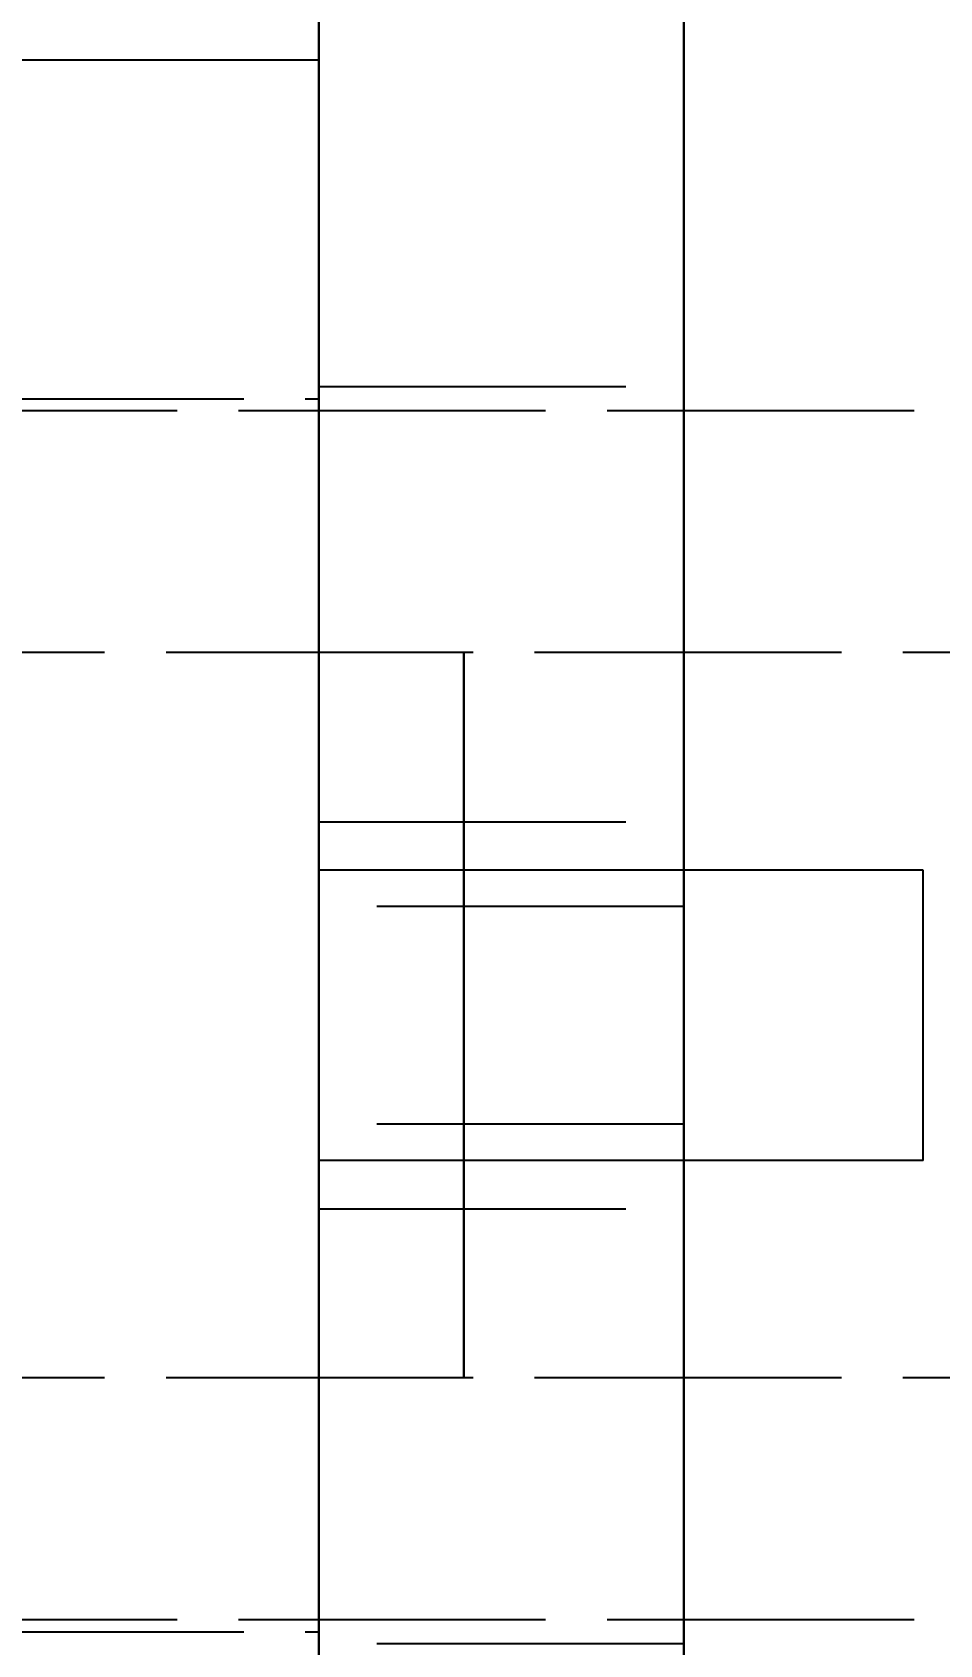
# Model space of a CAD drawing. Header units: millimetres. Extents: x -13 to 272, y -50 to 160.
# Drawn here: x 141.19 to 144.94, y 13.79 to 20.46 of the extents above; entities that cross this region are included whole.
import ezdxf

# ---------------------------------------------------------------- set-up
doc = ezdxf.new("R2010")
doc.units = ezdxf.units.MM
doc.linetypes.add('DASHED', pattern=[1.524, 1.27, -0.254])
for name, color, linetype in [('DIMS', 3, 'CONTINUOUS'), ('HIDDEN', 8, 'DASHED'), ('VISIBLE', 7, 'CONTINUOUS')]:
    doc.layers.add(name, color=color, linetype=linetype)
doc.styles.add('OpenSansCondensed-Light', font='OpenSansCondensed-Light.ttf')
doc.dimstyles.new('EZDXF', dxfattribs={"dimtxt": 0.25, "dimasz": 0.175, "dimexe": 0.375, "dimexo": 0.125, "dimgap": 0.1, "dimtad": 1, "dimlfac": 100, "dimzin": 12, "dimdsep": 46, "dimtxsty": 'OpenSansCondensed-Light', "dimblk": 'ARCHTICK', "dimcen": 2.5, "dimazin": 3, "dimtfac": 0.5, "dimtmove": 2, "dimatfit": 3})

# ---------------------------------------------------------------- blocks, each defined once
blk = doc.blocks.new('_ARCHTICK')
at = {"color": 0, "linetype": 'BYBLOCK', "const_width": 0.15}
blk.add_lwpolyline([(-0.5, -0.5), (0.5, 0.5)], dxfattribs=at)

msp = doc.modelspace()

# ---------------------------------------------------------------- linework, layer by layer
at = {"layer": 'HIDDEN'}
for points in [[(142.375, -47.705), (142.375, 57.795)], [(143.885, -47.705), (143.885, 57.795)], [(143.885, 7.645), (143.885, 25.145)], [(143.885, 7.645), (143.885, 25.145)], [(142.375, 16.395), (142.375, 16.4823), (142.375, 16.5696), (142.375, 16.6569), (142.375, 16.74421), (142.375, 16.83151), (142.375, 16.91881), (142.375, 17.00611), (142.375, 17.09341), (142.375, 17.18071), (142.375, 17.26802), (142.375, 17.35532), (142.375, 17.44262), (142.375, 17.52992), (142.375, 17.61722), (142.375, 17.70452), (142.375, 17.79183), (142.375, 17.87913), (142.375, 17.96643), (142.375, 18.05373), (142.375, 18.14103), (142.375, 18.22833), (142.375, 18.31563), (142.375, 18.40294), (142.375, 18.49024), (142.375, 18.57754), (142.375, 18.66484), (142.375, 18.75214), (142.375, 18.83944), (142.375, 18.92675), (142.375, 19.01405), (142.375, 19.10135), (142.375, 19.18865), (142.375, 19.27595), (142.375, 19.36325), (142.375, 19.45056), (142.375, 19.53786), (142.375, 19.62516), (142.375, 19.71246), (142.375, 19.79976), (142.375, 19.88706), (142.375, 19.97437), (142.375, 20.06167), (142.375, 20.14897), (142.375, 20.23627), (142.375, 20.32357), (142.375, 20.41087), (142.375, 20.49817)], [(142.375, 20.49817), (142.375, 20.32357), (142.375, 20.14897), (142.375, 19.97437), (142.375, 19.79976), (142.375, 19.62516), (142.375, 19.45056), (142.375, 19.27595), (142.375, 19.10135), (142.375, 18.92675), (142.375, 18.75214), (142.375, 18.57754), (142.375, 18.40294), (142.375, 18.22833), (142.375, 18.05373), (142.375, 17.87913), (142.375, 17.70452), (142.375, 17.52992), (142.375, 17.35532), (142.375, 17.18071), (142.375, 17.00611), (142.375, 16.83151), (142.375, 16.6569), (142.375, 16.4823), (142.375, 16.3077), (142.375, 16.1331), (142.375, 15.95849), (142.375, 15.78389), (142.375, 15.60929), (142.375, 15.43468), (142.375, 15.26008), (142.375, 15.08548), (142.375, 14.91087), (142.375, 14.73627), (142.375, 14.56167), (142.375, 14.38706), (142.375, 14.21246), (142.375, 14.03786), (142.375, 13.86325), (142.375, 13.68865)], [(142.375, 20.345), (104.175, 20.345)], [(142.375, 16.395), (142.375, 16.4577), (142.375, 16.5204), (142.375, 16.5831), (142.375, 16.64579), (142.375, 16.70849), (142.375, 16.77119), (142.375, 16.83389), (142.375, 16.89659), (142.375, 16.95929), (142.375, 17.02198), (142.375, 17.08468), (142.375, 17.14738), (142.375, 17.21008), (142.375, 17.27278), (142.375, 17.33548), (142.375, 17.39817), (142.375, 17.46087), (142.375, 17.52357), (142.375, 17.58627), (142.375, 17.64897), (142.375, 17.71167), (142.375, 17.77437), (142.375, 17.83706), (142.375, 17.89976), (142.375, 17.96246), (142.375, 18.02516), (142.375, 18.08786), (142.375, 18.15056), (142.375, 18.21325), (142.375, 18.27595), (142.375, 18.33865), (142.375, 18.40135), (142.375, 18.46405), (142.375, 18.52675), (142.375, 18.58944), (142.375, 18.65214), (142.375, 18.71484), (142.375, 18.77754), (142.375, 18.84024), (142.375, 18.90294), (142.375, 18.96563), (142.375, 19.02833), (142.375, 19.09103), (142.375, 19.15373), (142.375, 19.21643), (142.375, 19.27913), (142.375, 19.34183), (142.375, 19.40452), (142.375, 19.46722), (142.375, 19.52992), (142.375, 19.59262), (142.375, 19.65532), (142.375, 19.71802), (142.375, 19.78071), (142.375, 19.84341), (142.375, 19.90611), (142.375, 19.96881), (142.375, 20.03151), (142.375, 20.09421), (142.375, 20.1569), (142.375, 20.2196), (142.375, 20.2823), (142.375, 20.345)], [(142.375, 20.345), (142.375, 20.2196), (142.375, 20.09421), (142.375, 19.96881), (142.375, 19.84341), (142.375, 19.71802), (142.375, 19.59262), (142.375, 19.46722), (142.375, 19.34183), (142.375, 19.21643), (142.375, 19.09103), (142.375, 18.96563), (142.375, 18.84024), (142.375, 18.71484), (142.375, 18.58944), (142.375, 18.46405), (142.375, 18.33865), (142.375, 18.21325), (142.375, 18.08786), (142.375, 17.96246), (142.375, 17.83706), (142.375, 17.71167), (142.375, 17.58627), (142.375, 17.46087), (142.375, 17.33548), (142.375, 17.21008), (142.375, 17.08468), (142.375, 16.95929), (142.375, 16.83389), (142.375, 16.70849), (142.375, 16.5831), (142.375, 16.4577), (142.375, 16.3323), (142.375, 16.2069), (142.375, 16.08151), (142.375, 15.95611), (142.375, 15.83071), (142.375, 15.70532), (142.375, 15.57992), (142.375, 15.45452), (142.375, 15.32913), (142.375, 15.20373), (142.375, 15.07833), (142.375, 14.95294), (142.375, 14.82754), (142.375, 14.70214), (142.375, 14.57675), (142.375, 14.45135), (142.375, 14.32595), (142.375, 14.20056), (142.375, 14.07516), (142.375, 13.94976), (142.375, 13.82437), (142.375, 13.69897)], [(95.075, 18.945), (142.375, 18.945)], [(142.375, 13.795), (142.375, 13.87754), (142.375, 13.96008), (142.375, 14.04262), (142.375, 14.12516), (142.375, 14.2077), (142.375, 14.29024), (142.375, 14.37278), (142.375, 14.45532), (142.375, 14.53786), (142.375, 14.6204), (142.375, 14.70294), (142.375, 14.78548), (142.375, 14.86802), (142.375, 14.95056), (142.375, 15.0331), (142.375, 15.11563), (142.375, 15.19817), (142.375, 15.28071), (142.375, 15.36325), (142.375, 15.44579), (142.375, 15.52833), (142.375, 15.61087), (142.375, 15.69341), (142.375, 15.77595), (142.375, 15.85849), (142.375, 15.94103), (142.375, 16.02357), (142.375, 16.10611), (142.375, 16.18865), (142.375, 16.27119), (142.375, 16.35373), (142.375, 16.43627), (142.375, 16.51881), (142.375, 16.60135), (142.375, 16.68389), (142.375, 16.76643), (142.375, 16.84897), (142.375, 16.93151), (142.375, 17.01405), (142.375, 17.09659), (142.375, 17.17913), (142.375, 17.26167), (142.375, 17.34421), (142.375, 17.42675), (142.375, 17.50929), (142.375, 17.59183), (142.375, 17.67437), (142.375, 17.7569), (142.375, 17.83944), (142.375, 17.92198), (142.375, 18.00452), (142.375, 18.08706), (142.375, 18.1696), (142.375, 18.25214), (142.375, 18.33468), (142.375, 18.41722), (142.375, 18.49976), (142.375, 18.5823), (142.375, 18.66484), (142.375, 18.74738), (142.375, 18.82992), (142.375, 18.91246), (142.375, 18.995)], [(142.375, 18.995), (142.375, 18.91246), (142.375, 18.82992), (142.375, 18.74738), (142.375, 18.66484), (142.375, 18.5823), (142.375, 18.49976), (142.375, 18.41722), (142.375, 18.33468), (142.375, 18.25214), (142.375, 18.1696), (142.375, 18.08706), (142.375, 18.00452), (142.375, 17.92198), (142.375, 17.83944), (142.375, 17.7569), (142.375, 17.67437), (142.375, 17.59183), (142.375, 17.50929), (142.375, 17.42675), (142.375, 17.34421), (142.375, 17.26167), (142.375, 17.17913), (142.375, 17.09659), (142.375, 17.01405), (142.375, 16.93151), (142.375, 16.84897), (142.375, 16.76643), (142.375, 16.68389), (142.375, 16.60135), (142.375, 16.51881), (142.375, 16.43627), (142.375, 16.35373), (142.375, 16.27119), (142.375, 16.18865), (142.375, 16.10611), (142.375, 16.02357), (142.375, 15.94103), (142.375, 15.85849), (142.375, 15.77595), (142.375, 15.69341), (142.375, 15.61087), (142.375, 15.52833), (142.375, 15.44579), (142.375, 15.36325), (142.375, 15.28071), (142.375, 15.19817), (142.375, 15.11563), (142.375, 15.0331), (142.375, 14.95056), (142.375, 14.86802), (142.375, 14.78548), (142.375, 14.70294), (142.375, 14.6204), (142.375, 14.53786), (142.375, 14.45532), (142.375, 14.37278), (142.375, 14.29024), (142.375, 14.2077), (142.375, 14.12516), (142.375, 14.04262), (142.375, 13.96008), (142.375, 13.87754), (142.375, 13.795)], [(142.375, 18.995), (143.885, 18.995)], [(142.375, 16.395), (142.375, 16.43548), (142.375, 16.47595), (142.375, 16.51643), (142.375, 16.5569), (142.375, 16.59738), (142.375, 16.63786), (142.375, 16.67833), (142.375, 16.71881), (142.375, 16.75929), (142.375, 16.79976), (142.375, 16.84024), (142.375, 16.88071), (142.375, 16.92119), (142.375, 16.96167), (142.375, 17.00214), (142.375, 17.04262), (142.375, 17.0831), (142.375, 17.12357), (142.375, 17.16405), (142.375, 17.20452), (142.375, 17.245), (142.375, 17.28548), (142.375, 17.32595), (142.375, 17.36643), (142.375, 17.4069), (142.375, 17.44738), (142.375, 17.48786), (142.375, 17.52833), (142.375, 17.56881), (142.375, 17.60929), (142.375, 17.64976), (142.375, 17.69024), (142.375, 17.73071), (142.375, 17.77119), (142.375, 17.81167), (142.375, 17.85214), (142.375, 17.89262), (142.375, 17.9331), (142.375, 17.97357), (142.375, 18.01405), (142.375, 18.05452), (142.375, 18.095), (142.375, 18.13548), (142.375, 18.17595), (142.375, 18.21643), (142.375, 18.2569), (142.375, 18.29738), (142.375, 18.33786), (142.375, 18.37833), (142.375, 18.41881), (142.375, 18.45929), (142.375, 18.49976), (142.375, 18.54024), (142.375, 18.58071), (142.375, 18.62119), (142.375, 18.66167), (142.375, 18.70214), (142.375, 18.74262), (142.375, 18.7831), (142.375, 18.82357), (142.375, 18.86405), (142.375, 18.90452), (142.375, 18.945)], [(142.375, 18.945), (142.375, 18.86405), (142.375, 18.7831), (142.375, 18.70214), (142.375, 18.62119), (142.375, 18.54024), (142.375, 18.45929), (142.375, 18.37833), (142.375, 18.29738), (142.375, 18.21643), (142.375, 18.13548), (142.375, 18.05452), (142.375, 17.97357), (142.375, 17.89262), (142.375, 17.81167), (142.375, 17.73071), (142.375, 17.64976), (142.375, 17.56881), (142.375, 17.48786), (142.375, 17.4069), (142.375, 17.32595), (142.375, 17.245), (142.375, 17.16405), (142.375, 17.0831), (142.375, 17.00214), (142.375, 16.92119), (142.375, 16.84024), (142.375, 16.75929), (142.375, 16.67833), (142.375, 16.59738), (142.375, 16.51643), (142.375, 16.43548), (142.375, 16.35452), (142.375, 16.27357), (142.375, 16.19262), (142.375, 16.11167), (142.375, 16.03071), (142.375, 15.94976), (142.375, 15.86881), (142.375, 15.78786), (142.375, 15.7069), (142.375, 15.62595), (142.375, 15.545), (142.375, 15.46405), (142.375, 15.3831), (142.375, 15.30214), (142.375, 15.22119), (142.375, 15.14024), (142.375, 15.05929), (142.375, 14.97833), (142.375, 14.89738), (142.375, 14.81643), (142.375, 14.73548), (142.375, 14.65452), (142.375, 14.57357), (142.375, 14.49262), (142.375, 14.41167), (142.375, 14.33071), (142.375, 14.24976), (142.375, 14.16881), (142.375, 14.08786), (142.375, 14.0069), (142.375, 13.92595), (142.375, 13.845)], [(143.885, 13.795), (143.885, 13.87754), (143.885, 13.96008), (143.885, 14.04262), (143.885, 14.12516), (143.885, 14.2077), (143.885, 14.29024), (143.885, 14.37278), (143.885, 14.45532), (143.885, 14.53786), (143.885, 14.6204), (143.885, 14.70294), (143.885, 14.78548), (143.885, 14.86802), (143.885, 14.95056), (143.885, 15.0331), (143.885, 15.11563), (143.885, 15.19817), (143.885, 15.28071), (143.885, 15.36325), (143.885, 15.44579), (143.885, 15.52833), (143.885, 15.61087), (143.885, 15.69341), (143.885, 15.77595), (143.885, 15.85849), (143.885, 15.94103), (143.885, 16.02357), (143.885, 16.10611), (143.885, 16.18865), (143.885, 16.27119), (143.885, 16.35373), (143.885, 16.43627), (143.885, 16.51881), (143.885, 16.60135), (143.885, 16.68389), (143.885, 16.76643), (143.885, 16.84897), (143.885, 16.93151), (143.885, 17.01405), (143.885, 17.09659), (143.885, 17.17913), (143.885, 17.26167), (143.885, 17.34421), (143.885, 17.42675), (143.885, 17.50929), (143.885, 17.59183), (143.885, 17.67437), (143.885, 17.7569), (143.885, 17.83944), (143.885, 17.92198), (143.885, 18.00452), (143.885, 18.08706), (143.885, 18.1696), (143.885, 18.25214), (143.885, 18.33468), (143.885, 18.41722), (143.885, 18.49976), (143.885, 18.5823), (143.885, 18.66484), (143.885, 18.74738), (143.885, 18.82992), (143.885, 18.91246), (143.885, 18.995)], [(143.885, 18.995), (143.885, 18.91246), (143.885, 18.82992), (143.885, 18.74738), (143.885, 18.66484), (143.885, 18.5823), (143.885, 18.49976), (143.885, 18.41722), (143.885, 18.33468), (143.885, 18.25214), (143.885, 18.1696), (143.885, 18.08706), (143.885, 18.00452), (143.885, 17.92198), (143.885, 17.83944), (143.885, 17.7569), (143.885, 17.67437), (143.885, 17.59183), (143.885, 17.50929), (143.885, 17.42675), (143.885, 17.34421), (143.885, 17.26167), (143.885, 17.17913), (143.885, 17.09659), (143.885, 17.01405), (143.885, 16.93151), (143.885, 16.84897), (143.885, 16.76643), (143.885, 16.68389), (143.885, 16.60135), (143.885, 16.51881), (143.885, 16.43627), (143.885, 16.35373), (143.885, 16.27119), (143.885, 16.18865), (143.885, 16.10611), (143.885, 16.02357), (143.885, 15.94103), (143.885, 15.85849), (143.885, 15.77595), (143.885, 15.69341), (143.885, 15.61087), (143.885, 15.52833), (143.885, 15.44579), (143.885, 15.36325), (143.885, 15.28071), (143.885, 15.19817), (143.885, 15.11563), (143.885, 15.0331), (143.885, 14.95056), (143.885, 14.86802), (143.885, 14.78548), (143.885, 14.70294), (143.885, 14.6204), (143.885, 14.53786), (143.885, 14.45532), (143.885, 14.37278), (143.885, 14.29024), (143.885, 14.2077), (143.885, 14.12516), (143.885, 14.04262), (143.885, 13.96008), (143.885, 13.87754), (143.885, 13.795)], [(147.885, 18.895), (90.575, 18.895)], [(143.885, 16.395), (143.885, 16.43468), (143.885, 16.47437), (143.885, 16.51405), (143.885, 16.55373), (143.885, 16.59341), (143.885, 16.6331), (143.885, 16.67278), (143.885, 16.71246), (143.885, 16.75214), (143.885, 16.79183), (143.885, 16.83151), (143.885, 16.87119), (143.885, 16.91087), (143.885, 16.95056), (143.885, 16.99024), (143.885, 17.02992), (143.885, 17.0696), (143.885, 17.10929), (143.885, 17.14897), (143.885, 17.18865), (143.885, 17.22833), (143.885, 17.26802), (143.885, 17.3077), (143.885, 17.34738), (143.885, 17.38706), (143.885, 17.42675), (143.885, 17.46643), (143.885, 17.50611), (143.885, 17.54579), (143.885, 17.58548), (143.885, 17.62516), (143.885, 17.66484), (143.885, 17.70452), (143.885, 17.74421), (143.885, 17.78389), (143.885, 17.82357), (143.885, 17.86325), (143.885, 17.90294), (143.885, 17.94262), (143.885, 17.9823), (143.885, 18.02198), (143.885, 18.06167), (143.885, 18.10135), (143.885, 18.14103), (143.885, 18.18071), (143.885, 18.2204), (143.885, 18.26008), (143.885, 18.29976), (143.885, 18.33944), (143.885, 18.37913), (143.885, 18.41881), (143.885, 18.45849), (143.885, 18.49817), (143.885, 18.53786), (143.885, 18.57754), (143.885, 18.61722), (143.885, 18.6569), (143.885, 18.69659), (143.885, 18.73627), (143.885, 18.77595), (143.885, 18.81563), (143.885, 18.85532), (143.885, 18.895)], [(143.885, 18.895), (143.885, 18.81563), (143.885, 18.73627), (143.885, 18.6569), (143.885, 18.57754), (143.885, 18.49817), (143.885, 18.41881), (143.885, 18.33944), (143.885, 18.26008), (143.885, 18.18071), (143.885, 18.10135), (143.885, 18.02198), (143.885, 17.94262), (143.885, 17.86325), (143.885, 17.78389), (143.885, 17.70452), (143.885, 17.62516), (143.885, 17.54579), (143.885, 17.46643), (143.885, 17.38706), (143.885, 17.3077), (143.885, 17.22833), (143.885, 17.14897), (143.885, 17.0696), (143.885, 16.99024), (143.885, 16.91087), (143.885, 16.83151), (143.885, 16.75214), (143.885, 16.67278), (143.885, 16.59341), (143.885, 16.51405), (143.885, 16.43468), (143.885, 16.35532), (143.885, 16.27595), (143.885, 16.19659), (143.885, 16.11722), (143.885, 16.03786), (143.885, 15.95849), (143.885, 15.87913), (143.885, 15.79976), (143.885, 15.7204), (143.885, 15.64103), (143.885, 15.56167), (143.885, 15.4823), (143.885, 15.40294), (143.885, 15.32357), (143.885, 15.24421), (143.885, 15.16484), (143.885, 15.08548), (143.885, 15.00611), (143.885, 14.92675), (143.885, 14.84738), (143.885, 14.76802), (143.885, 14.68865), (143.885, 14.60929), (143.885, 14.52992), (143.885, 14.45056), (143.885, 14.37119), (143.885, 14.29183), (143.885, 14.21246), (143.885, 14.1331), (143.885, 14.05373), (143.885, 13.97437), (143.885, 13.895)], [(147.885, 18.895), (143.885, 18.895)], [(147.585, 17.895), (90.875, 17.895)], [(142.375, 16.395), (142.375, 16.41881), (142.375, 16.44262), (142.375, 16.46643), (142.375, 16.49024), (142.375, 16.51405), (142.375, 16.53786), (142.375, 16.56167), (142.375, 16.58548), (142.375, 16.60929), (142.375, 16.6331), (142.375, 16.6569), (142.375, 16.68071), (142.375, 16.70452), (142.375, 16.72833), (142.375, 16.75214), (142.375, 16.77595), (142.375, 16.79976), (142.375, 16.82357), (142.375, 16.84738), (142.375, 16.87119), (142.375, 16.895), (142.375, 16.91881), (142.375, 16.94262), (142.375, 16.96643), (142.375, 16.99024), (142.375, 17.01405), (142.375, 17.03786), (142.375, 17.06167), (142.375, 17.08548), (142.375, 17.10929), (142.375, 17.1331), (142.375, 17.1569), (142.375, 17.18071), (142.375, 17.20452), (142.375, 17.22833), (142.375, 17.25214), (142.375, 17.27595), (142.375, 17.29976), (142.375, 17.32357), (142.375, 17.34738), (142.375, 17.37119), (142.375, 17.395), (142.375, 17.41881), (142.375, 17.44262), (142.375, 17.46643), (142.375, 17.49024), (142.375, 17.51405), (142.375, 17.53786), (142.375, 17.56167), (142.375, 17.58548), (142.375, 17.60929), (142.375, 17.6331), (142.375, 17.6569), (142.375, 17.68071), (142.375, 17.70452), (142.375, 17.72833), (142.375, 17.75214), (142.375, 17.77595), (142.375, 17.79976), (142.375, 17.82357), (142.375, 17.84738), (142.375, 17.87119), (142.375, 17.895)], [(142.375, 17.895), (142.375, 17.84738), (142.375, 17.79976), (142.375, 17.75214), (142.375, 17.70452), (142.375, 17.6569), (142.375, 17.60929), (142.375, 17.56167), (142.375, 17.51405), (142.375, 17.46643), (142.375, 17.41881), (142.375, 17.37119), (142.375, 17.32357), (142.375, 17.27595), (142.375, 17.22833), (142.375, 17.18071), (142.375, 17.1331), (142.375, 17.08548), (142.375, 17.03786), (142.375, 16.99024), (142.375, 16.94262), (142.375, 16.895), (142.375, 16.84738), (142.375, 16.79976), (142.375, 16.75214), (142.375, 16.70452), (142.375, 16.6569), (142.375, 16.60929), (142.375, 16.56167), (142.375, 16.51405), (142.375, 16.46643), (142.375, 16.41881), (142.375, 16.37119), (142.375, 16.32357), (142.375, 16.27595), (142.375, 16.22833), (142.375, 16.18071), (142.375, 16.1331), (142.375, 16.08548), (142.375, 16.03786), (142.375, 15.99024), (142.375, 15.94262), (142.375, 15.895), (142.375, 15.84738), (142.375, 15.79976), (142.375, 15.75214), (142.375, 15.70452), (142.375, 15.6569), (142.375, 15.60929), (142.375, 15.56167), (142.375, 15.51405), (142.375, 15.46643), (142.375, 15.41881), (142.375, 15.37119), (142.375, 15.32357), (142.375, 15.27595), (142.375, 15.22833), (142.375, 15.18071), (142.375, 15.1331), (142.375, 15.08548), (142.375, 15.03786), (142.375, 14.99024), (142.375, 14.94262), (142.375, 14.895)], [(142.975, 17.895), (142.375, 17.895)], [(142.975, 16.395), (142.975, 16.41881), (142.975, 16.44262), (142.975, 16.46643), (142.975, 16.49024), (142.975, 16.51405), (142.975, 16.53786), (142.975, 16.56167), (142.975, 16.58548), (142.975, 16.60929), (142.975, 16.6331), (142.975, 16.6569), (142.975, 16.68071), (142.975, 16.70452), (142.975, 16.72833), (142.975, 16.75214), (142.975, 16.77595), (142.975, 16.79976), (142.975, 16.82357), (142.975, 16.84738), (142.975, 16.87119), (142.975, 16.895), (142.975, 16.91881), (142.975, 16.94262), (142.975, 16.96643), (142.975, 16.99024), (142.975, 17.01405), (142.975, 17.03786), (142.975, 17.06167), (142.975, 17.08548), (142.975, 17.10929), (142.975, 17.1331), (142.975, 17.1569), (142.975, 17.18071), (142.975, 17.20452), (142.975, 17.22833), (142.975, 17.25214), (142.975, 17.27595), (142.975, 17.29976), (142.975, 17.32357), (142.975, 17.34738), (142.975, 17.37119), (142.975, 17.395), (142.975, 17.41881), (142.975, 17.44262), (142.975, 17.46643), (142.975, 17.49024), (142.975, 17.51405), (142.975, 17.53786), (142.975, 17.56167), (142.975, 17.58548), (142.975, 17.60929), (142.975, 17.6331), (142.975, 17.6569), (142.975, 17.68071), (142.975, 17.70452), (142.975, 17.72833), (142.975, 17.75214), (142.975, 17.77595), (142.975, 17.79976), (142.975, 17.82357), (142.975, 17.84738), (142.975, 17.87119), (142.975, 17.895)], [(142.975, 17.895), (142.975, 17.84738), (142.975, 17.79976), (142.975, 17.75214), (142.975, 17.70452), (142.975, 17.6569), (142.975, 17.60929), (142.975, 17.56167), (142.975, 17.51405), (142.975, 17.46643), (142.975, 17.41881), (142.975, 17.37119), (142.975, 17.32357), (142.975, 17.27595), (142.975, 17.22833), (142.975, 17.18071), (142.975, 17.1331), (142.975, 17.08548), (142.975, 17.03786), (142.975, 16.99024), (142.975, 16.94262), (142.975, 16.895), (142.975, 16.84738), (142.975, 16.79976), (142.975, 16.75214), (142.975, 16.70452), (142.975, 16.6569), (142.975, 16.60929), (142.975, 16.56167), (142.975, 16.51405), (142.975, 16.46643), (142.975, 16.41881), (142.975, 16.37119), (142.975, 16.32357), (142.975, 16.27595), (142.975, 16.22833), (142.975, 16.18071), (142.975, 16.1331), (142.975, 16.08548), (142.975, 16.03786), (142.975, 15.99024), (142.975, 15.94262), (142.975, 15.895), (142.975, 15.84738), (142.975, 15.79976), (142.975, 15.75214), (142.975, 15.70452), (142.975, 15.6569), (142.975, 15.60929), (142.975, 15.56167), (142.975, 15.51405), (142.975, 15.46643), (142.975, 15.41881), (142.975, 15.37119), (142.975, 15.32357), (142.975, 15.27595), (142.975, 15.22833), (142.975, 15.18071), (142.975, 15.1331), (142.975, 15.08548), (142.975, 15.03786), (142.975, 14.99024), (142.975, 14.94262), (142.975, 14.895)], [(142.375, 16.845), (142.375, 16.85056), (142.375, 16.85611), (142.375, 16.86167), (142.375, 16.86722), (142.375, 16.87278), (142.375, 16.87833), (142.375, 16.88389), (142.375, 16.88944), (142.375, 16.895), (142.375, 16.90056), (142.375, 16.90611), (142.375, 16.91167), (142.375, 16.91722), (142.375, 16.92278), (142.375, 16.92833), (142.375, 16.93389), (142.375, 16.93944), (142.375, 16.945), (142.375, 16.95056), (142.375, 16.95611), (142.375, 16.96167), (142.375, 16.96722), (142.375, 16.97278), (142.375, 16.97833), (142.375, 16.98389), (142.375, 16.98944), (142.375, 16.995), (142.375, 17.00056), (142.375, 17.00611), (142.375, 17.01167), (142.375, 17.01722), (142.375, 17.02278), (142.375, 17.02833), (142.375, 17.03389), (142.375, 17.03944), (142.375, 17.045), (142.375, 17.05056), (142.375, 17.05611), (142.375, 17.06167), (142.375, 17.06722), (142.375, 17.07278), (142.375, 17.07833), (142.375, 17.08389), (142.375, 17.08944), (142.375, 17.095), (142.375, 17.10056), (142.375, 17.10611), (142.375, 17.11167), (142.375, 17.11722), (142.375, 17.12278), (142.375, 17.12833), (142.375, 17.13389), (142.375, 17.13944), (142.375, 17.145), (142.375, 17.15056), (142.375, 17.15611), (142.375, 17.16167), (142.375, 17.16722), (142.375, 17.17278), (142.375, 17.17833), (142.375, 17.18389), (142.375, 17.18944), (142.375, 17.195)], [(142.375, 17.195), (142.375, 17.18944), (142.375, 17.18389), (142.375, 17.17833), (142.375, 17.17278), (142.375, 17.16722), (142.375, 17.16167), (142.375, 17.15611), (142.375, 17.15056), (142.375, 17.145), (142.375, 17.13944), (142.375, 17.13389), (142.375, 17.12833), (142.375, 17.12278), (142.375, 17.11722), (142.375, 17.11167), (142.375, 17.10611), (142.375, 17.10056), (142.375, 17.095), (142.375, 17.08944), (142.375, 17.08389), (142.375, 17.07833), (142.375, 17.07278), (142.375, 17.06722), (142.375, 17.06167), (142.375, 17.05611), (142.375, 17.05056), (142.375, 17.045), (142.375, 17.03944), (142.375, 17.03389), (142.375, 17.02833), (142.375, 17.02278), (142.375, 17.01722), (142.375, 17.01167), (142.375, 17.00611), (142.375, 17.00056), (142.375, 16.995), (142.375, 16.98944), (142.375, 16.98389), (142.375, 16.97833), (142.375, 16.97278), (142.375, 16.96722), (142.375, 16.96167), (142.375, 16.95611), (142.375, 16.95056), (142.375, 16.945), (142.375, 16.93944), (142.375, 16.93389), (142.375, 16.92833), (142.375, 16.92278), (142.375, 16.91722), (142.375, 16.91167), (142.375, 16.90611), (142.375, 16.90056), (142.375, 16.895), (142.375, 16.88944), (142.375, 16.88389), (142.375, 16.87833), (142.375, 16.87278), (142.375, 16.86722), (142.375, 16.86167), (142.375, 16.85611), (142.375, 16.85056), (142.375, 16.845)], [(142.375, 16.845), (142.375, 16.85056), (142.375, 16.85611), (142.375, 16.86167), (142.375, 16.86722), (142.375, 16.87278), (142.375, 16.87833), (142.375, 16.88389), (142.375, 16.88944), (142.375, 16.895), (142.375, 16.90056), (142.375, 16.90611), (142.375, 16.91167), (142.375, 16.91722), (142.375, 16.92278), (142.375, 16.92833), (142.375, 16.93389), (142.375, 16.93944), (142.375, 16.945), (142.375, 16.95056), (142.375, 16.95611), (142.375, 16.96167), (142.375, 16.96722), (142.375, 16.97278), (142.375, 16.97833), (142.375, 16.98389), (142.375, 16.98944), (142.375, 16.995), (142.375, 17.00056), (142.375, 17.00611), (142.375, 17.01167), (142.375, 17.01722), (142.375, 17.02278), (142.375, 17.02833), (142.375, 17.03389), (142.375, 17.03944), (142.375, 17.045), (142.375, 17.05056), (142.375, 17.05611), (142.375, 17.06167), (142.375, 17.06722), (142.375, 17.07278), (142.375, 17.07833), (142.375, 17.08389), (142.375, 17.08944), (142.375, 17.095), (142.375, 17.10056), (142.375, 17.10611), (142.375, 17.11167), (142.375, 17.11722), (142.375, 17.12278), (142.375, 17.12833), (142.375, 17.13389), (142.375, 17.13944), (142.375, 17.145), (142.375, 17.15056), (142.375, 17.15611), (142.375, 17.16167), (142.375, 17.16722), (142.375, 17.17278), (142.375, 17.17833), (142.375, 17.18389), (142.375, 17.18944), (142.375, 17.195)], [(142.375, 17.195), (142.375, 17.18944), (142.375, 17.18389), (142.375, 17.17833), (142.375, 17.17278), (142.375, 17.16722), (142.375, 17.16167), (142.375, 17.15611), (142.375, 17.15056), (142.375, 17.145), (142.375, 17.13944), (142.375, 17.13389), (142.375, 17.12833), (142.375, 17.12278), (142.375, 17.11722), (142.375, 17.11167), (142.375, 17.10611), (142.375, 17.10056), (142.375, 17.095), (142.375, 17.08944), (142.375, 17.08389), (142.375, 17.07833), (142.375, 17.07278), (142.375, 17.06722), (142.375, 17.06167), (142.375, 17.05611), (142.375, 17.05056), (142.375, 17.045), (142.375, 17.03944), (142.375, 17.03389), (142.375, 17.02833), (142.375, 17.02278), (142.375, 17.01722), (142.375, 17.01167), (142.375, 17.00611), (142.375, 17.00056), (142.375, 16.995), (142.375, 16.98944), (142.375, 16.98389), (142.375, 16.97833), (142.375, 16.97278), (142.375, 16.96722), (142.375, 16.96167), (142.375, 16.95611), (142.375, 16.95056), (142.375, 16.945), (142.375, 16.93944), (142.375, 16.93389), (142.375, 16.92833), (142.375, 16.92278), (142.375, 16.91722), (142.375, 16.91167), (142.375, 16.90611), (142.375, 16.90056), (142.375, 16.895), (142.375, 16.88944), (142.375, 16.88389), (142.375, 16.87833), (142.375, 16.87278), (142.375, 16.86722), (142.375, 16.86167), (142.375, 16.85611), (142.375, 16.85056), (142.375, 16.845)], [(142.375, 17.195), (143.885, 17.195)], [(142.375, 17.195), (143.885, 17.195)], [(143.885, 16.845), (143.885, 16.85056), (143.885, 16.85611), (143.885, 16.86167), (143.885, 16.86722), (143.885, 16.87278), (143.885, 16.87833), (143.885, 16.88389), (143.885, 16.88944), (143.885, 16.895), (143.885, 16.90056), (143.885, 16.90611), (143.885, 16.91167), (143.885, 16.91722), (143.885, 16.92278), (143.885, 16.92833), (143.885, 16.93389), (143.885, 16.93944), (143.885, 16.945), (143.885, 16.95056), (143.885, 16.95611), (143.885, 16.96167), (143.885, 16.96722), (143.885, 16.97278), (143.885, 16.97833), (143.885, 16.98389), (143.885, 16.98944), (143.885, 16.995), (143.885, 17.00056), (143.885, 17.00611), (143.885, 17.01167), (143.885, 17.01722), (143.885, 17.02278), (143.885, 17.02833), (143.885, 17.03389), (143.885, 17.03944), (143.885, 17.045), (143.885, 17.05056), (143.885, 17.05611), (143.885, 17.06167), (143.885, 17.06722), (143.885, 17.07278), (143.885, 17.07833), (143.885, 17.08389), (143.885, 17.08944), (143.885, 17.095), (143.885, 17.10056), (143.885, 17.10611), (143.885, 17.11167), (143.885, 17.11722), (143.885, 17.12278), (143.885, 17.12833), (143.885, 17.13389), (143.885, 17.13944), (143.885, 17.145), (143.885, 17.15056), (143.885, 17.15611), (143.885, 17.16167), (143.885, 17.16722), (143.885, 17.17278), (143.885, 17.17833), (143.885, 17.18389), (143.885, 17.18944), (143.885, 17.195)], [(143.885, 17.195), (143.885, 17.18944), (143.885, 17.18389), (143.885, 17.17833), (143.885, 17.17278), (143.885, 17.16722), (143.885, 17.16167), (143.885, 17.15611), (143.885, 17.15056), (143.885, 17.145), (143.885, 17.13944), (143.885, 17.13389), (143.885, 17.12833), (143.885, 17.12278), (143.885, 17.11722), (143.885, 17.11167), (143.885, 17.10611), (143.885, 17.10056), (143.885, 17.095), (143.885, 17.08944), (143.885, 17.08389), (143.885, 17.07833), (143.885, 17.07278), (143.885, 17.06722), (143.885, 17.06167), (143.885, 17.05611), (143.885, 17.05056), (143.885, 17.045), (143.885, 17.03944), (143.885, 17.03389), (143.885, 17.02833), (143.885, 17.02278), (143.885, 17.01722), (143.885, 17.01167), (143.885, 17.00611), (143.885, 17.00056), (143.885, 16.995), (143.885, 16.98944), (143.885, 16.98389), (143.885, 16.97833), (143.885, 16.97278), (143.885, 16.96722), (143.885, 16.96167), (143.885, 16.95611), (143.885, 16.95056), (143.885, 16.945), (143.885, 16.93944), (143.885, 16.93389), (143.885, 16.92833), (143.885, 16.92278), (143.885, 16.91722), (143.885, 16.91167), (143.885, 16.90611), (143.885, 16.90056), (143.885, 16.895), (143.885, 16.88944), (143.885, 16.88389), (143.885, 16.87833), (143.885, 16.87278), (143.885, 16.86722), (143.885, 16.86167), (143.885, 16.85611), (143.885, 16.85056), (143.885, 16.845)], [(143.885, 16.845), (143.885, 16.85056), (143.885, 16.85611), (143.885, 16.86167), (143.885, 16.86722), (143.885, 16.87278), (143.885, 16.87833), (143.885, 16.88389), (143.885, 16.88944), (143.885, 16.895), (143.885, 16.90056), (143.885, 16.90611), (143.885, 16.91167), (143.885, 16.91722), (143.885, 16.92278), (143.885, 16.92833), (143.885, 16.93389), (143.885, 16.93944), (143.885, 16.945), (143.885, 16.95056), (143.885, 16.95611), (143.885, 16.96167), (143.885, 16.96722), (143.885, 16.97278), (143.885, 16.97833), (143.885, 16.98389), (143.885, 16.98944), (143.885, 16.995), (143.885, 17.00056), (143.885, 17.00611), (143.885, 17.01167), (143.885, 17.01722), (143.885, 17.02278), (143.885, 17.02833), (143.885, 17.03389), (143.885, 17.03944), (143.885, 17.045), (143.885, 17.05056), (143.885, 17.05611), (143.885, 17.06167), (143.885, 17.06722), (143.885, 17.07278), (143.885, 17.07833), (143.885, 17.08389), (143.885, 17.08944), (143.885, 17.095), (143.885, 17.10056), (143.885, 17.10611), (143.885, 17.11167), (143.885, 17.11722), (143.885, 17.12278), (143.885, 17.12833), (143.885, 17.13389), (143.885, 17.13944), (143.885, 17.145), (143.885, 17.15056), (143.885, 17.15611), (143.885, 17.16167), (143.885, 17.16722), (143.885, 17.17278), (143.885, 17.17833), (143.885, 17.18389), (143.885, 17.18944), (143.885, 17.195)], [(143.885, 17.195), (143.885, 17.18944), (143.885, 17.18389), (143.885, 17.17833), (143.885, 17.17278), (143.885, 17.16722), (143.885, 17.16167), (143.885, 17.15611), (143.885, 17.15056), (143.885, 17.145), (143.885, 17.13944), (143.885, 17.13389), (143.885, 17.12833), (143.885, 17.12278), (143.885, 17.11722), (143.885, 17.11167), (143.885, 17.10611), (143.885, 17.10056), (143.885, 17.095), (143.885, 17.08944), (143.885, 17.08389), (143.885, 17.07833), (143.885, 17.07278), (143.885, 17.06722), (143.885, 17.06167), (143.885, 17.05611), (143.885, 17.05056), (143.885, 17.045), (143.885, 17.03944), (143.885, 17.03389), (143.885, 17.02833), (143.885, 17.02278), (143.885, 17.01722), (143.885, 17.01167), (143.885, 17.00611), (143.885, 17.00056), (143.885, 16.995), (143.885, 16.98944), (143.885, 16.98389), (143.885, 16.97833), (143.885, 16.97278), (143.885, 16.96722), (143.885, 16.96167), (143.885, 16.95611), (143.885, 16.95056), (143.885, 16.945), (143.885, 16.93944), (143.885, 16.93389), (143.885, 16.92833), (143.885, 16.92278), (143.885, 16.91722), (143.885, 16.91167), (143.885, 16.90611), (143.885, 16.90056), (143.885, 16.895), (143.885, 16.88944), (143.885, 16.88389), (143.885, 16.87833), (143.885, 16.87278), (143.885, 16.86722), (143.885, 16.86167), (143.885, 16.85611), (143.885, 16.85056), (143.885, 16.845)], [(142.375, 15.795), (142.375, 16.995)], [(142.375, 15.795), (142.375, 16.995)], [(142.375, 15.795), (142.375, 16.995)], [(142.375, 15.795), (142.375, 16.995)], [(144.875, 16.995), (142.375, 16.995)], [(144.875, 16.995), (142.375, 16.995)], [(144.875, 16.995), (142.375, 16.995)], [(143.885, 16.995), (142.375, 16.995)], [(144.875, 15.795), (144.875, 16.995)], [(144.875, 15.795), (144.875, 16.995)], [(144.875, 15.795), (144.875, 16.995)], [(142.375, 15.945), (142.375, 16.845)], [(142.375, 16.845), (142.375, 15.945)], [(142.375, 15.945), (142.375, 16.845)], [(142.375, 16.845), (142.375, 15.945)], [(143.885, 16.845), (142.375, 16.845)], [(143.885, 16.845), (142.375, 16.845)], [(143.885, 16.845), (142.375, 16.845)], [(143.885, 16.845), (142.375, 16.845)], [(143.885, 15.945), (143.885, 16.845)], [(143.885, 16.845), (143.885, 15.945)], [(143.885, 15.945), (143.885, 16.845)], [(143.885, 16.845), (143.885, 15.945)], [(142.375, 13.77595), (142.375, 13.86325), (142.375, 13.95056), (142.375, 14.03786), (142.375, 14.12516), (142.375, 14.21246), (142.375, 14.29976), (142.375, 14.38706), (142.375, 14.47437), (142.375, 14.56167), (142.375, 14.64897), (142.375, 14.73627), (142.375, 14.82357), (142.375, 14.91087), (142.375, 14.99817), (142.375, 15.08548), (142.375, 15.17278), (142.375, 15.26008), (142.375, 15.34738), (142.375, 15.43468), (142.375, 15.52198), (142.375, 15.60929), (142.375, 15.69659), (142.375, 15.78389), (142.375, 15.87119), (142.375, 15.95849), (142.375, 16.04579), (142.375, 16.1331), (142.375, 16.2204), (142.375, 16.3077), (142.375, 16.395)], [(142.375, 14.895), (142.375, 14.91881), (142.375, 14.94262), (142.375, 14.96643), (142.375, 14.99024), (142.375, 15.01405), (142.375, 15.03786), (142.375, 15.06167), (142.375, 15.08548), (142.375, 15.10929), (142.375, 15.1331), (142.375, 15.1569), (142.375, 15.18071), (142.375, 15.20452), (142.375, 15.22833), (142.375, 15.25214), (142.375, 15.27595), (142.375, 15.29976), (142.375, 15.32357), (142.375, 15.34738), (142.375, 15.37119), (142.375, 15.395), (142.375, 15.41881), (142.375, 15.44262), (142.375, 15.46643), (142.375, 15.49024), (142.375, 15.51405), (142.375, 15.53786), (142.375, 15.56167), (142.375, 15.58548), (142.375, 15.60929), (142.375, 15.6331), (142.375, 15.6569), (142.375, 15.68071), (142.375, 15.70452), (142.375, 15.72833), (142.375, 15.75214), (142.375, 15.77595), (142.375, 15.79976), (142.375, 15.82357), (142.375, 15.84738), (142.375, 15.87119), (142.375, 15.895), (142.375, 15.91881), (142.375, 15.94262), (142.375, 15.96643), (142.375, 15.99024), (142.375, 16.01405), (142.375, 16.03786), (142.375, 16.06167), (142.375, 16.08548), (142.375, 16.10929), (142.375, 16.1331), (142.375, 16.1569), (142.375, 16.18071), (142.375, 16.20452), (142.375, 16.22833), (142.375, 16.25214), (142.375, 16.27595), (142.375, 16.29976), (142.375, 16.32357), (142.375, 16.34738), (142.375, 16.37119), (142.375, 16.395)], [(142.375, 13.845), (142.375, 13.88548), (142.375, 13.92595), (142.375, 13.96643), (142.375, 14.0069), (142.375, 14.04738), (142.375, 14.08786), (142.375, 14.12833), (142.375, 14.16881), (142.375, 14.20929), (142.375, 14.24976), (142.375, 14.29024), (142.375, 14.33071), (142.375, 14.37119), (142.375, 14.41167), (142.375, 14.45214), (142.375, 14.49262), (142.375, 14.5331), (142.375, 14.57357), (142.375, 14.61405), (142.375, 14.65452), (142.375, 14.695), (142.375, 14.73548), (142.375, 14.77595), (142.375, 14.81643), (142.375, 14.8569), (142.375, 14.89738), (142.375, 14.93786), (142.375, 14.97833), (142.375, 15.01881), (142.375, 15.05929), (142.375, 15.09976), (142.375, 15.14024), (142.375, 15.18071), (142.375, 15.22119), (142.375, 15.26167), (142.375, 15.30214), (142.375, 15.34262), (142.375, 15.3831), (142.375, 15.42357), (142.375, 15.46405), (142.375, 15.50452), (142.375, 15.545), (142.375, 15.58548), (142.375, 15.62595), (142.375, 15.66643), (142.375, 15.7069), (142.375, 15.74738), (142.375, 15.78786), (142.375, 15.82833), (142.375, 15.86881), (142.375, 15.90929), (142.375, 15.94976), (142.375, 15.99024), (142.375, 16.03071), (142.375, 16.07119), (142.375, 16.11167), (142.375, 16.15214), (142.375, 16.19262), (142.375, 16.2331), (142.375, 16.27357), (142.375, 16.31405), (142.375, 16.35452), (142.375, 16.395)], [(142.375, 13.76167), (142.375, 13.82437), (142.375, 13.88706), (142.375, 13.94976), (142.375, 14.01246), (142.375, 14.07516), (142.375, 14.13786), (142.375, 14.20056), (142.375, 14.26325), (142.375, 14.32595), (142.375, 14.38865), (142.375, 14.45135), (142.375, 14.51405), (142.375, 14.57675), (142.375, 14.63944), (142.375, 14.70214), (142.375, 14.76484), (142.375, 14.82754), (142.375, 14.89024), (142.375, 14.95294), (142.375, 15.01563), (142.375, 15.07833), (142.375, 15.14103), (142.375, 15.20373), (142.375, 15.26643), (142.375, 15.32913), (142.375, 15.39183), (142.375, 15.45452), (142.375, 15.51722), (142.375, 15.57992), (142.375, 15.64262), (142.375, 15.70532), (142.375, 15.76802), (142.375, 15.83071), (142.375, 15.89341), (142.375, 15.95611), (142.375, 16.01881), (142.375, 16.08151), (142.375, 16.14421), (142.375, 16.2069), (142.375, 16.2696), (142.375, 16.3323), (142.375, 16.395)], [(142.975, 14.895), (142.975, 14.91881), (142.975, 14.94262), (142.975, 14.96643), (142.975, 14.99024), (142.975, 15.01405), (142.975, 15.03786), (142.975, 15.06167), (142.975, 15.08548), (142.975, 15.10929), (142.975, 15.1331), (142.975, 15.1569), (142.975, 15.18071), (142.975, 15.20452), (142.975, 15.22833), (142.975, 15.25214), (142.975, 15.27595), (142.975, 15.29976), (142.975, 15.32357), (142.975, 15.34738), (142.975, 15.37119), (142.975, 15.395), (142.975, 15.41881), (142.975, 15.44262), (142.975, 15.46643), (142.975, 15.49024), (142.975, 15.51405), (142.975, 15.53786), (142.975, 15.56167), (142.975, 15.58548), (142.975, 15.60929), (142.975, 15.6331), (142.975, 15.6569), (142.975, 15.68071), (142.975, 15.70452), (142.975, 15.72833), (142.975, 15.75214), (142.975, 15.77595), (142.975, 15.79976), (142.975, 15.82357), (142.975, 15.84738), (142.975, 15.87119), (142.975, 15.895), (142.975, 15.91881), (142.975, 15.94262), (142.975, 15.96643), (142.975, 15.99024), (142.975, 16.01405), (142.975, 16.03786), (142.975, 16.06167), (142.975, 16.08548), (142.975, 16.10929), (142.975, 16.1331), (142.975, 16.1569), (142.975, 16.18071), (142.975, 16.20452), (142.975, 16.22833), (142.975, 16.25214), (142.975, 16.27595), (142.975, 16.29976), (142.975, 16.32357), (142.975, 16.34738), (142.975, 16.37119), (142.975, 16.395)], [(143.885, 13.895), (143.885, 13.93468), (143.885, 13.97437), (143.885, 14.01405), (143.885, 14.05373), (143.885, 14.09341), (143.885, 14.1331), (143.885, 14.17278), (143.885, 14.21246), (143.885, 14.25214), (143.885, 14.29183), (143.885, 14.33151), (143.885, 14.37119), (143.885, 14.41087), (143.885, 14.45056), (143.885, 14.49024), (143.885, 14.52992), (143.885, 14.5696), (143.885, 14.60929), (143.885, 14.64897), (143.885, 14.68865), (143.885, 14.72833), (143.885, 14.76802), (143.885, 14.8077), (143.885, 14.84738), (143.885, 14.88706), (143.885, 14.92675), (143.885, 14.96643), (143.885, 15.00611), (143.885, 15.04579), (143.885, 15.08548), (143.885, 15.12516), (143.885, 15.16484), (143.885, 15.20452), (143.885, 15.24421), (143.885, 15.28389), (143.885, 15.32357), (143.885, 15.36325), (143.885, 15.40294), (143.885, 15.44262), (143.885, 15.4823), (143.885, 15.52198), (143.885, 15.56167), (143.885, 15.60135), (143.885, 15.64103), (143.885, 15.68071), (143.885, 15.7204), (143.885, 15.76008), (143.885, 15.79976), (143.885, 15.83944), (143.885, 15.87913), (143.885, 15.91881), (143.885, 15.95849), (143.885, 15.99817), (143.885, 16.03786), (143.885, 16.07754), (143.885, 16.11722), (143.885, 16.1569), (143.885, 16.19659), (143.885, 16.23627), (143.885, 16.27595), (143.885, 16.31563), (143.885, 16.35532), (143.885, 16.395)], [(142.375, 15.945), (142.375, 15.93944), (142.375, 15.93389), (142.375, 15.92833), (142.375, 15.92278), (142.375, 15.91722), (142.375, 15.91167), (142.375, 15.90611), (142.375, 15.90056), (142.375, 15.895), (142.375, 15.88944), (142.375, 15.88389), (142.375, 15.87833), (142.375, 15.87278), (142.375, 15.86722), (142.375, 15.86167), (142.375, 15.85611), (142.375, 15.85056), (142.375, 15.845), (142.375, 15.83944), (142.375, 15.83389), (142.375, 15.82833), (142.375, 15.82278), (142.375, 15.81722), (142.375, 15.81167), (142.375, 15.80611), (142.375, 15.80056), (142.375, 15.795), (142.375, 15.78944), (142.375, 15.78389), (142.375, 15.77833), (142.375, 15.77278), (142.375, 15.76722), (142.375, 15.76167), (142.375, 15.75611), (142.375, 15.75056), (142.375, 15.745), (142.375, 15.73944), (142.375, 15.73389), (142.375, 15.72833), (142.375, 15.72278), (142.375, 15.71722), (142.375, 15.71167), (142.375, 15.70611), (142.375, 15.70056), (142.375, 15.695), (142.375, 15.68944), (142.375, 15.68389), (142.375, 15.67833), (142.375, 15.67278), (142.375, 15.66722), (142.375, 15.66167), (142.375, 15.65611), (142.375, 15.65056), (142.375, 15.645), (142.375, 15.63944), (142.375, 15.63389), (142.375, 15.62833), (142.375, 15.62278), (142.375, 15.61722), (142.375, 15.61167), (142.375, 15.60611), (142.375, 15.60056), (142.375, 15.595)], [(142.375, 15.595), (142.375, 15.60056), (142.375, 15.60611), (142.375, 15.61167), (142.375, 15.61722), (142.375, 15.62278), (142.375, 15.62833), (142.375, 15.63389), (142.375, 15.63944), (142.375, 15.645), (142.375, 15.65056), (142.375, 15.65611), (142.375, 15.66167), (142.375, 15.66722), (142.375, 15.67278), (142.375, 15.67833), (142.375, 15.68389), (142.375, 15.68944), (142.375, 15.695), (142.375, 15.70056), (142.375, 15.70611), (142.375, 15.71167), (142.375, 15.71722), (142.375, 15.72278), (142.375, 15.72833), (142.375, 15.73389), (142.375, 15.73944), (142.375, 15.745), (142.375, 15.75056), (142.375, 15.75611), (142.375, 15.76167), (142.375, 15.76722), (142.375, 15.77278), (142.375, 15.77833), (142.375, 15.78389), (142.375, 15.78944), (142.375, 15.795), (142.375, 15.80056), (142.375, 15.80611), (142.375, 15.81167), (142.375, 15.81722), (142.375, 15.82278), (142.375, 15.82833), (142.375, 15.83389), (142.375, 15.83944), (142.375, 15.845), (142.375, 15.85056), (142.375, 15.85611), (142.375, 15.86167), (142.375, 15.86722), (142.375, 15.87278), (142.375, 15.87833), (142.375, 15.88389), (142.375, 15.88944), (142.375, 15.895), (142.375, 15.90056), (142.375, 15.90611), (142.375, 15.91167), (142.375, 15.91722), (142.375, 15.92278), (142.375, 15.92833), (142.375, 15.93389), (142.375, 15.93944), (142.375, 15.945)], [(142.375, 15.945), (142.375, 15.93944), (142.375, 15.93389), (142.375, 15.92833), (142.375, 15.92278), (142.375, 15.91722), (142.375, 15.91167), (142.375, 15.90611), (142.375, 15.90056), (142.375, 15.895), (142.375, 15.88944), (142.375, 15.88389), (142.375, 15.87833), (142.375, 15.87278), (142.375, 15.86722), (142.375, 15.86167), (142.375, 15.85611), (142.375, 15.85056), (142.375, 15.845), (142.375, 15.83944), (142.375, 15.83389), (142.375, 15.82833), (142.375, 15.82278), (142.375, 15.81722), (142.375, 15.81167), (142.375, 15.80611), (142.375, 15.80056), (142.375, 15.795), (142.375, 15.78944), (142.375, 15.78389), (142.375, 15.77833), (142.375, 15.77278), (142.375, 15.76722), (142.375, 15.76167), (142.375, 15.75611), (142.375, 15.75056), (142.375, 15.745), (142.375, 15.73944), (142.375, 15.73389), (142.375, 15.72833), (142.375, 15.72278), (142.375, 15.71722), (142.375, 15.71167), (142.375, 15.70611), (142.375, 15.70056), (142.375, 15.695), (142.375, 15.68944), (142.375, 15.68389), (142.375, 15.67833), (142.375, 15.67278), (142.375, 15.66722), (142.375, 15.66167), (142.375, 15.65611), (142.375, 15.65056), (142.375, 15.645), (142.375, 15.63944), (142.375, 15.63389), (142.375, 15.62833), (142.375, 15.62278), (142.375, 15.61722), (142.375, 15.61167), (142.375, 15.60611), (142.375, 15.60056), (142.375, 15.595)], [(142.375, 15.595), (142.375, 15.60056), (142.375, 15.60611), (142.375, 15.61167), (142.375, 15.61722), (142.375, 15.62278), (142.375, 15.62833), (142.375, 15.63389), (142.375, 15.63944), (142.375, 15.645), (142.375, 15.65056), (142.375, 15.65611), (142.375, 15.66167), (142.375, 15.66722), (142.375, 15.67278), (142.375, 15.67833), (142.375, 15.68389), (142.375, 15.68944), (142.375, 15.695), (142.375, 15.70056), (142.375, 15.70611), (142.375, 15.71167), (142.375, 15.71722), (142.375, 15.72278), (142.375, 15.72833), (142.375, 15.73389), (142.375, 15.73944), (142.375, 15.745), (142.375, 15.75056), (142.375, 15.75611), (142.375, 15.76167), (142.375, 15.76722), (142.375, 15.77278), (142.375, 15.77833), (142.375, 15.78389), (142.375, 15.78944), (142.375, 15.795), (142.375, 15.80056), (142.375, 15.80611), (142.375, 15.81167), (142.375, 15.81722), (142.375, 15.82278), (142.375, 15.82833), (142.375, 15.83389), (142.375, 15.83944), (142.375, 15.845), (142.375, 15.85056), (142.375, 15.85611), (142.375, 15.86167), (142.375, 15.86722), (142.375, 15.87278), (142.375, 15.87833), (142.375, 15.88389), (142.375, 15.88944), (142.375, 15.895), (142.375, 15.90056), (142.375, 15.90611), (142.375, 15.91167), (142.375, 15.91722), (142.375, 15.92278), (142.375, 15.92833), (142.375, 15.93389), (142.375, 15.93944), (142.375, 15.945)], [(143.885, 15.945), (142.375, 15.945)], [(143.885, 15.945), (142.375, 15.945)], [(143.885, 15.945), (142.375, 15.945)], [(143.885, 15.945), (142.375, 15.945)], [(143.885, 15.945), (143.885, 15.93944), (143.885, 15.93389), (143.885, 15.92833), (143.885, 15.92278), (143.885, 15.91722), (143.885, 15.91167), (143.885, 15.90611), (143.885, 15.90056), (143.885, 15.895), (143.885, 15.88944), (143.885, 15.88389), (143.885, 15.87833), (143.885, 15.87278), (143.885, 15.86722), (143.885, 15.86167), (143.885, 15.85611), (143.885, 15.85056), (143.885, 15.845), (143.885, 15.83944), (143.885, 15.83389), (143.885, 15.82833), (143.885, 15.82278), (143.885, 15.81722), (143.885, 15.81167), (143.885, 15.80611), (143.885, 15.80056), (143.885, 15.795), (143.885, 15.78944), (143.885, 15.78389), (143.885, 15.77833), (143.885, 15.77278), (143.885, 15.76722), (143.885, 15.76167), (143.885, 15.75611), (143.885, 15.75056), (143.885, 15.745), (143.885, 15.73944), (143.885, 15.73389), (143.885, 15.72833), (143.885, 15.72278), (143.885, 15.71722), (143.885, 15.71167), (143.885, 15.70611), (143.885, 15.70056), (143.885, 15.695), (143.885, 15.68944), (143.885, 15.68389), (143.885, 15.67833), (143.885, 15.67278), (143.885, 15.66722), (143.885, 15.66167), (143.885, 15.65611), (143.885, 15.65056), (143.885, 15.645), (143.885, 15.63944), (143.885, 15.63389), (143.885, 15.62833), (143.885, 15.62278), (143.885, 15.61722), (143.885, 15.61167), (143.885, 15.60611), (143.885, 15.60056), (143.885, 15.595)], [(143.885, 15.595), (143.885, 15.60056), (143.885, 15.60611), (143.885, 15.61167), (143.885, 15.61722), (143.885, 15.62278), (143.885, 15.62833), (143.885, 15.63389), (143.885, 15.63944), (143.885, 15.645), (143.885, 15.65056), (143.885, 15.65611), (143.885, 15.66167), (143.885, 15.66722), (143.885, 15.67278), (143.885, 15.67833), (143.885, 15.68389), (143.885, 15.68944), (143.885, 15.695), (143.885, 15.70056), (143.885, 15.70611), (143.885, 15.71167), (143.885, 15.71722), (143.885, 15.72278), (143.885, 15.72833), (143.885, 15.73389), (143.885, 15.73944), (143.885, 15.745), (143.885, 15.75056), (143.885, 15.75611), (143.885, 15.76167), (143.885, 15.76722), (143.885, 15.77278), (143.885, 15.77833), (143.885, 15.78389), (143.885, 15.78944), (143.885, 15.795), (143.885, 15.80056), (143.885, 15.80611), (143.885, 15.81167), (143.885, 15.81722), (143.885, 15.82278), (143.885, 15.82833), (143.885, 15.83389), (143.885, 15.83944), (143.885, 15.845), (143.885, 15.85056), (143.885, 15.85611), (143.885, 15.86167), (143.885, 15.86722), (143.885, 15.87278), (143.885, 15.87833), (143.885, 15.88389), (143.885, 15.88944), (143.885, 15.895), (143.885, 15.90056), (143.885, 15.90611), (143.885, 15.91167), (143.885, 15.91722), (143.885, 15.92278), (143.885, 15.92833), (143.885, 15.93389), (143.885, 15.93944), (143.885, 15.945)], [(143.885, 15.945), (143.885, 15.93944), (143.885, 15.93389), (143.885, 15.92833), (143.885, 15.92278), (143.885, 15.91722), (143.885, 15.91167), (143.885, 15.90611), (143.885, 15.90056), (143.885, 15.895), (143.885, 15.88944), (143.885, 15.88389), (143.885, 15.87833), (143.885, 15.87278), (143.885, 15.86722), (143.885, 15.86167), (143.885, 15.85611), (143.885, 15.85056), (143.885, 15.845), (143.885, 15.83944), (143.885, 15.83389), (143.885, 15.82833), (143.885, 15.82278), (143.885, 15.81722), (143.885, 15.81167), (143.885, 15.80611), (143.885, 15.80056), (143.885, 15.795), (143.885, 15.78944), (143.885, 15.78389), (143.885, 15.77833), (143.885, 15.77278), (143.885, 15.76722), (143.885, 15.76167), (143.885, 15.75611), (143.885, 15.75056), (143.885, 15.745), (143.885, 15.73944), (143.885, 15.73389), (143.885, 15.72833), (143.885, 15.72278), (143.885, 15.71722), (143.885, 15.71167), (143.885, 15.70611), (143.885, 15.70056), (143.885, 15.695), (143.885, 15.68944), (143.885, 15.68389), (143.885, 15.67833), (143.885, 15.67278), (143.885, 15.66722), (143.885, 15.66167), (143.885, 15.65611), (143.885, 15.65056), (143.885, 15.645), (143.885, 15.63944), (143.885, 15.63389), (143.885, 15.62833), (143.885, 15.62278), (143.885, 15.61722), (143.885, 15.61167), (143.885, 15.60611), (143.885, 15.60056), (143.885, 15.595)], [(143.885, 15.595), (143.885, 15.60056), (143.885, 15.60611), (143.885, 15.61167), (143.885, 15.61722), (143.885, 15.62278), (143.885, 15.62833), (143.885, 15.63389), (143.885, 15.63944), (143.885, 15.645), (143.885, 15.65056), (143.885, 15.65611), (143.885, 15.66167), (143.885, 15.66722), (143.885, 15.67278), (143.885, 15.67833), (143.885, 15.68389), (143.885, 15.68944), (143.885, 15.695), (143.885, 15.70056), (143.885, 15.70611), (143.885, 15.71167), (143.885, 15.71722), (143.885, 15.72278), (143.885, 15.72833), (143.885, 15.73389), (143.885, 15.73944), (143.885, 15.745), (143.885, 15.75056), (143.885, 15.75611), (143.885, 15.76167), (143.885, 15.76722), (143.885, 15.77278), (143.885, 15.77833), (143.885, 15.78389), (143.885, 15.78944), (143.885, 15.795), (143.885, 15.80056), (143.885, 15.80611), (143.885, 15.81167), (143.885, 15.81722), (143.885, 15.82278), (143.885, 15.82833), (143.885, 15.83389), (143.885, 15.83944), (143.885, 15.845), (143.885, 15.85056), (143.885, 15.85611), (143.885, 15.86167), (143.885, 15.86722), (143.885, 15.87278), (143.885, 15.87833), (143.885, 15.88389), (143.885, 15.88944), (143.885, 15.895), (143.885, 15.90056), (143.885, 15.90611), (143.885, 15.91167), (143.885, 15.91722), (143.885, 15.92278), (143.885, 15.92833), (143.885, 15.93389), (143.885, 15.93944), (143.885, 15.945)], [(144.875, 15.795), (142.375, 15.795)], [(144.875, 15.795), (142.375, 15.795)], [(144.875, 15.795), (142.375, 15.795)], [(143.885, 15.795), (142.375, 15.795)], [(142.375, 15.595), (143.885, 15.595)], [(142.375, 15.595), (143.885, 15.595)], [(147.585, 14.895), (90.875, 14.895)], [(142.975, 14.895), (142.375, 14.895)], [(147.885, 13.895), (90.575, 13.895)], [(147.885, 13.895), (143.885, 13.895)], [(95.075, 13.845), (142.375, 13.845)], [(143.885, 13.795), (142.375, 13.795)]]:
    msp.add_lwpolyline(points, dxfattribs=at)
at = {"layer": 'VISIBLE'}
for points in [[(142.375, 57.795), (142.375, -47.705)], [(143.885, 57.795), (143.885, -47.705)], [(144.875, 16.995), (143.885, 16.995)], [(144.875, 15.795), (144.875, 16.995)], [(144.875, 15.795), (143.885, 15.795)]]:
    msp.add_lwpolyline(points, dxfattribs=at)

# ---------------------------------------------------------------- dimensions: what is measured, and where the dimension line sits
at = {"layer": 'DIMS'}
msp.add_linear_dim(base=(151.885, 58.795), p1=(143.885, 58.795), p2=(143.885, -48.705), angle=90, dimstyle='EZDXF', override={"dimtxt": 1.6, "dimasz": 1, "dimexe": 0.6, "dimexo": 0.5, "dimdec": 2}, dxfattribs=at).render()

doc.saveas('drawing.dxf')
